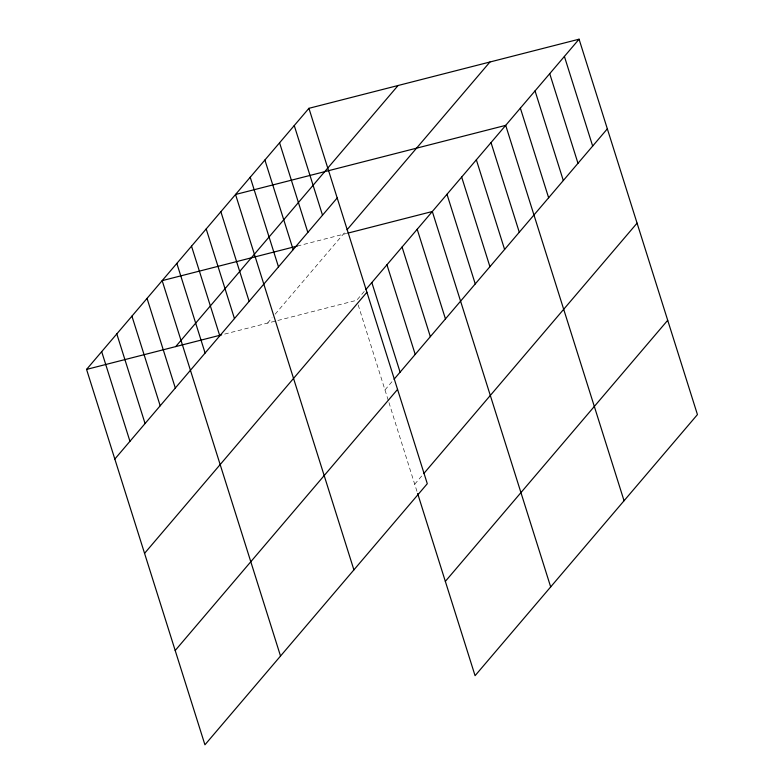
<?xml version="1.0" encoding="UTF-8"?>
<svg xmlns="http://www.w3.org/2000/svg" width="784" height="784" viewBox="0 0 784 784"><rect width="100%" height="100%" fill="white"/><g stroke="black" fill="none" stroke-linecap="round" stroke-linejoin="round"><path stroke-width="0.59" stroke-dasharray="3.92 2.94" d="M267.56 323.096L272.097 317.775M275.125 314.217L346.254 230.702M364.276 291.413L356.71 300.292L221.637 334.846M384.973 389.922L393.294 380.162M414.707 484.228L422.262 475.349M297.244 246.078L346.685 233.426M358.18 304.947L388.599 401.428M388.962 402.574L417.627 493.479"/><path stroke-width="1.18" d="M308.925 108.319L427.29 483.708L204.928 744.8L86.563 369.411L308.925 108.319L579.072 39.2L697.437 414.589L475.075 675.681L417.627 493.479M175.714 346.597L398.076 85.515M114.827 459.052L337.189 197.96M347.028 229.79L489.931 62.014M365.785 289.639L579.072 39.2M144.56 553.347L366.922 292.256M394.048 379.27L607.335 128.841M175.195 650.504L397.557 389.413M423.781 473.575L637.069 223.136M445.341 581.375L667.703 320.293M297.244 246.078L162.17 280.643L280.525 656.032M347.861 233.132L432.317 211.513L550.672 586.912M86.563 369.411L221.637 334.846M564.402 56.428L592.665 146.069M549.721 73.667L577.984 163.297M535.051 90.895L563.314 180.536M520.37 108.123L548.633 197.764M624.054 500.751L505.7 125.362L235.543 194.481L353.907 569.87M491.019 142.59L519.282 232.231M476.349 159.818L504.602 249.459M461.668 177.057L489.931 266.687M446.988 194.285L475.251 283.926M417.196 229.271L445.459 318.912M402.074 247.029L430.338 336.659M386.953 264.776L415.216 354.417M371.832 282.534L400.095 372.175M294.255 125.558L322.518 215.188M279.574 142.786L307.838 232.427M264.904 160.014L293.167 249.655M250.223 177.253L278.487 266.883M220.872 211.709L249.136 301.35M206.192 228.948L234.455 318.578M191.521 246.176L219.785 335.817M176.841 263.404L205.104 353.045M147.049 298.39L175.312 388.031M131.928 316.148L160.191 405.789M116.806 333.906L145.069 423.536M101.685 351.653L129.948 441.294"/></g></svg>
